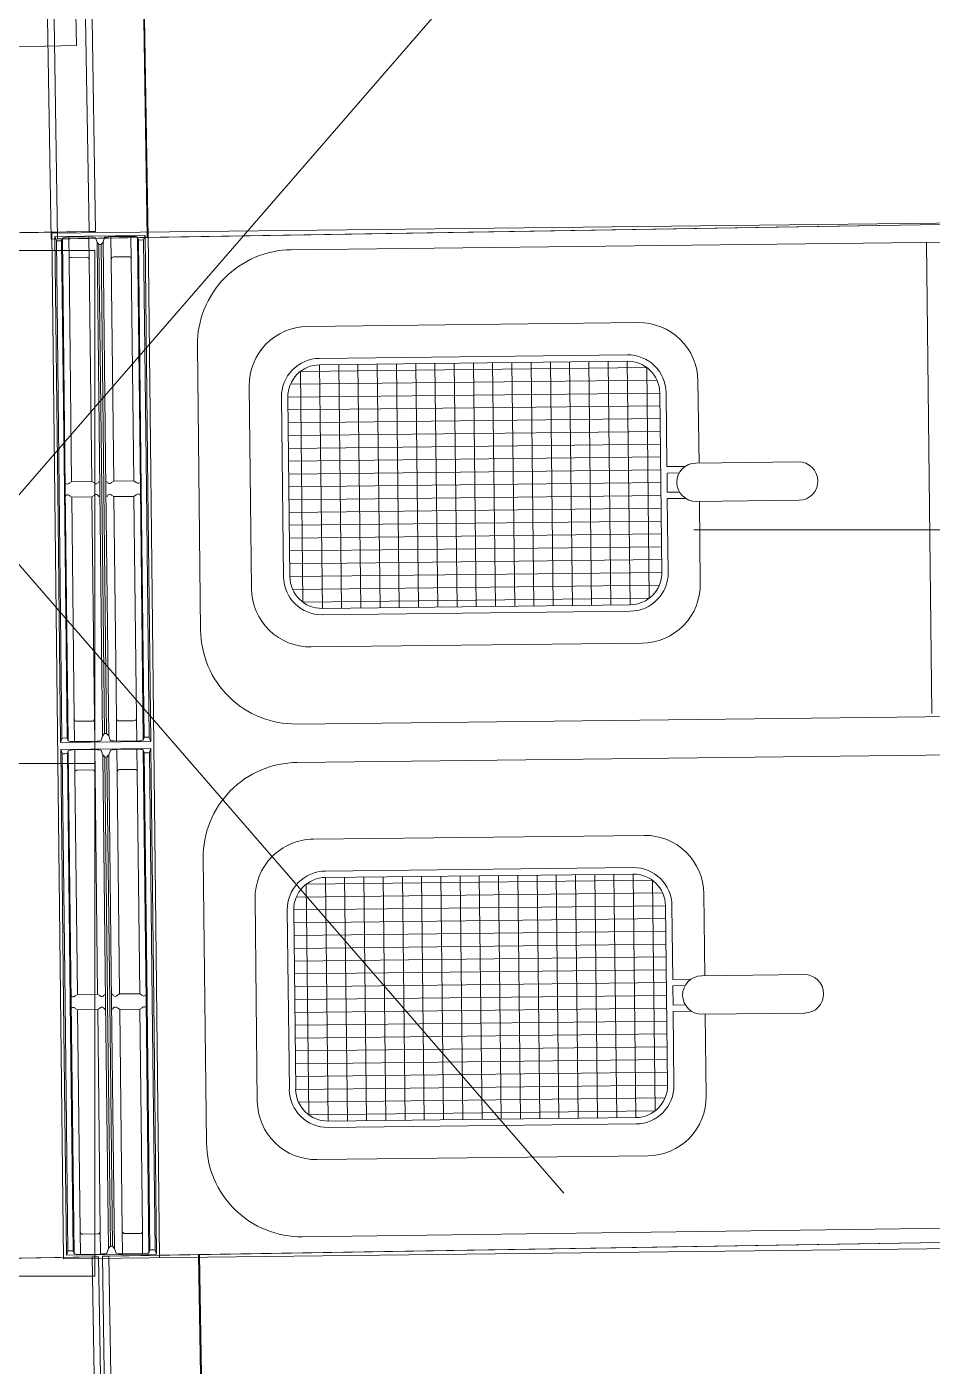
# Model space of a CAD drawing. Header units: millimetres. Extents: x -34838 to 729576, y -214038 to 121482.
# Drawn here: x 575816 to 576522, y -93300 to -92255 of the extents above; entities that cross this region are included whole.
import ezdxf

# ---------------------------------------------------------------- set-up
doc = ezdxf.new("R2010")
doc.units = ezdxf.units.MM
doc.header["$MEASUREMENT"] = 0
doc.linetypes.add('ШТРИХОВА 1_2', pattern=[1300, 750, -550])
doc.layers.add('0_Ном._пера__1', color=7, linetype='Continuous', lineweight=13)

msp = doc.modelspace()

# ---------------------------------------------------------------- linework, layer by layer
at = {"layer": '0_Ном._пера__1', "color": 7, "linetype": 'ШТРИХОВА 1_2', "lineweight": 13}
for p, q in [((577086.2, -91147.6), (575786.2, -92647.6)), ((577086.2, -92647.6), (575786.2, -92647.6)), ((577086.2, -92647.6), (575786.2, -92647.6)), ((577086.2, -94147.6), (575786.2, -92647.6)), ((577086.2, -92647.6), (575786.2, -94147.6))]:
    msp.add_line(p, q, dxfattribs=at)
at = {"layer": '0_Ном._пера__1', "color": 7, "linetype": 'Continuous', "lineweight": 13}
for p, q in [((575822, -91621), (575835.1, -92420.9)), ((575827, -91620.9), (575840.1, -92420.8)), ((575851.5, -91615.1), (575864.6, -92415)), ((575856.6, -91615), (575869.6, -92414.9)), ((575897, -91619.8), (575910, -92419.7)), ((575897.7, -91619.8), (575910.7, -92419.7)), ((575854.8, -92270), (575842, -91670.1)), ((575394.9, -92279.8), (575854.8, -92270)), ((575910.7, -92419.7), (576755.5, -92405.9)), ((575014.8, -92428.9), (575864.6, -92415)), ((575869.6, -92414.9), (575794.7, -92416.2)), ((576689.9, -92406.9), (575840.1, -92420.8)), ((575864.6, -92415), (575869.6, -92414.9)), ((575835.1, -92420.9), (575910, -92419.7)), ((575840.1, -92420.8), (575835.1, -92420.9)), ((575910, -92419.7), (575910.7, -92419.7)), ((576029.4, -92524.1), (576299.4, -92521.1)), ((576284.3, -92511.2), (576044.3, -92514)), ((576284.3, -92516.2), (576044.3, -92519)), ((576044.3, -92519), (576046.5, -92709)), ((576059.3, -92518.8), (576061.5, -92708.8)), ((576074.3, -92518.6), (576076.5, -92708.6)), ((576089.3, -92518.5), (576091.5, -92708.4)), ((576104.3, -92518.3), (576106.5, -92708.3)), ((576119.3, -92518.1), (576121.5, -92708.1)), ((576134.3, -92517.9), (576136.5, -92707.9)), ((576149.3, -92517.8), (576151.5, -92707.8)), ((576164.3, -92517.6), (576166.5, -92707.6)), ((576179.3, -92517.4), (576181.5, -92707.4)), ((576194.3, -92517.3), (576196.5, -92707.2)), ((576209.3, -92517.1), (576211.5, -92707.1)), ((576224.3, -92516.9), (576226.5, -92706.9)), ((576239.3, -92516.7), (576241.5, -92706.7)), ((576254.3, -92516.6), (576256.5, -92706.6)), ((576269.3, -92516.4), (576271.5, -92706.4)), ((576284.3, -92516.2), (576286.5, -92706.2)), ((576299.4, -92521.1), (576301.4, -92701.1)), ((576021.6, -92534.2), (576307.4, -92531)), ((576029.4, -92524.1), (576031.4, -92704.1)), ((576019.6, -92544.2), (576309.6, -92541)), ((576311.2, -92680.9), (576309.6, -92541)), ((576315.2, -92598.4), (576314.6, -92540.9)), ((576014.6, -92544.3), (576016.2, -92684.3)), ((576019.6, -92544.2), (576021.2, -92684.2)), ((576019.7, -92554.2), (576309.7, -92551)), ((576019.8, -92564.2), (576309.8, -92561)), ((576020, -92574.2), (576309.9, -92570.9)), ((576020.1, -92584.2), (576310.1, -92580.9)), ((576020.2, -92594.2), (576310.2, -92590.9)), ((576417.7, -92594.7), (576337.7, -92595.6)), ((576020.3, -92604.2), (576310.3, -92600.9)), ((576315.2, -92598.4), (576329.5, -92598.2)), ((576315.3, -92603.4), (576324.8, -92603.3)), ((576315.5, -92618.4), (576315.3, -92603.4)), ((576020.4, -92614.2), (576310.4, -92610.9)), ((576020.5, -92624.2), (576310.5, -92620.9)), ((576315.5, -92618.4), (576325, -92618.3)), ((576315.5, -92623.4), (576329.7, -92623.2)), ((576316.2, -92680.9), (576315.5, -92623.4)), ((576418.1, -92624.7), (576338.1, -92625.6)), ((576020.6, -92634.2), (576310.6, -92630.9)), ((576020.8, -92644.2), (576310.7, -92640.9)), ((576020.9, -92654.2), (576310.8, -92650.9)), ((576021, -92664.2), (576311, -92660.9)), ((576021.1, -92674.2), (576311.1, -92670.9)), ((576021.2, -92684.2), (576311.2, -92680.9)), ((576023.4, -92694.2), (576309.2, -92691)), ((576031.4, -92704.1), (576301.4, -92701.1)), ((576046.5, -92709), (576286.5, -92706.2)), ((576046.5, -92714), (576286.5, -92711.2)), ((576288.8, -92911.2), (576048.8, -92913.9)), ((576288.9, -92916.2), (576048.9, -92918.9)), ((576078.9, -92918.6), (576081, -93108.6)), ((576093.9, -92918.4), (576096, -93108.4)), ((576108.9, -92918.3), (576111, -93108.2)), ((576123.9, -92918.1), (576126, -93108.1)), ((576138.9, -92917.9), (576141, -93107.9)), ((576153.9, -92917.7), (576156, -93107.7)), ((576168.9, -92917.6), (576171, -93107.6)), ((576183.9, -92917.4), (576186, -93107.4)), ((576198.9, -92917.2), (576201, -93107.2)), ((576213.9, -92917.1), (576216, -93107.1)), ((576228.9, -92916.9), (576231, -93106.9)), ((576243.9, -92916.7), (576246, -93106.7)), ((576258.9, -92916.6), (576261, -93106.5)), ((576273.9, -92916.4), (576276, -93106.4)), ((576288.9, -92916.2), (576291, -93106.2)), ((576033.9, -92924.1), (576303.9, -92921)), ((576033.9, -92924.1), (576036, -93104.1)), ((576048.9, -92918.9), (576051, -93108.9)), ((576063.9, -92918.8), (576066, -93108.8)), ((576303.9, -92921), (576306, -93101)), ((576026.1, -92934.2), (576311.9, -92931)), ((576019.2, -92944.3), (576020.8, -93084.3)), ((576024.2, -92944.2), (576314.1, -92940.9)), ((576024.2, -92944.2), (576025.8, -93084.2)), ((576315.7, -93080.9), (576314.1, -92940.9)), ((576319.8, -92998.4), (576319.1, -92940.9)), ((576024.3, -92954.2), (576314.3, -92950.9)), ((576024.4, -92964.2), (576314.4, -92960.9)), ((576024.5, -92974.2), (576314.5, -92970.9)), ((576024.6, -92984.2), (576314.6, -92980.9)), ((576024.7, -92994.2), (576314.7, -92990.9)), ((576024.8, -93004.2), (576314.8, -93000.9)), ((576319.8, -92998.4), (576334, -92998.2)), ((576422.3, -92994.7), (576342.3, -92995.6)), ((576025, -93014.2), (576314.9, -93010.9)), ((576319.9, -93003.4), (576329.4, -93003.3)), ((576320, -93018.4), (576319.9, -93003.4)), ((576025.1, -93024.2), (576315, -93020.9)), ((576320, -93018.4), (576329.5, -93018.3)), ((576025.2, -93034.2), (576315.2, -93030.9)), ((576320.1, -93023.4), (576334.3, -93023.2)), ((576320.7, -93080.9), (576320.1, -93023.4)), ((576422.6, -93024.7), (576342.6, -93025.6)), ((576025.3, -93044.2), (576315.3, -93040.9)), ((576025.4, -93054.2), (576315.4, -93050.9)), ((576025.5, -93064.2), (576315.5, -93060.9)), ((576025.6, -93074.2), (576315.6, -93070.9)), ((576025.8, -93084.2), (576315.7, -93080.9)), ((576028, -93094.2), (576313.8, -93090.9)), ((576036, -93104.1), (576306, -93101)), ((576051, -93108.9), (576291, -93106.2)), ((576051.1, -93113.9), (576291.1, -93111.2)), ((576729.9, -93200.3), (575880.1, -93214.2)), ((575950.7, -93213), (576795.5, -93199.2)), ((575017.2, -93228.8), (575867, -93214.9)), ((575872, -93214.9), (575797.1, -93216.1)), ((575867, -93214.9), (575872, -93214.9)), ((575867, -93214.9), (575880.1, -94014.9)), ((575872, -93214.9), (575885.1, -94014.8)), ((575875, -93214.3), (575950, -93213)), ((575880.1, -93214.2), (575875, -93214.3)), ((575875, -93214.3), (575888.1, -94014.2)), ((575880.1, -93214.2), (575893.2, -94014.1)), ((575950, -93213), (575963.1, -94012.9)), ((575950, -93213), (575950.7, -93213)), ((575950.7, -93213), (575963.8, -94012.9))]:
    msp.add_line(p, q, dxfattribs=at)
for points in [[(576764.6, -93205.8), (575844.6, -93216.3), (575835.6, -92416.3), (576755.5, -92405.9)], [(574949.2, -92829.9), (575869.2, -92829.9), (575869.2, -92429.9), (574949.2, -92429.9)], [(574949.2, -93229.9), (575869.2, -93229.9), (575869.2, -92829.9), (574949.2, -92829.9)]]:
    msp.add_lwpolyline(points, close=True, dxfattribs=at)
for points in [[(575910.6, -92415.5), (575919.6, -93215.4)], [(575910.5, -92615.5), (575908.3, -92418.2), (575837.9, -92419)], [(575837.9, -92419), (575840.2, -92616.3)], [(575837.9, -92419), (575839.1, -92422.2), (575839.8, -92422.4), (575841.2, -92422.4), (575842.5, -92422.3), (575843.1, -92422.1), (575843.9, -92420.1), (575844.3, -92419.9), (575845.5, -92419.6), (575847.1, -92419.4), (575864.5, -92419.2)], [(575839.1, -92422.2), (575841.3, -92616.3)], [(575843.1, -92422.1), (575845.4, -92616.2)], [(575843.9, -92420.1), (575846.1, -92616.2)], [(575864.5, -92419.2), (575866.4, -92419.3), (575867.9, -92419.4), (575869.1, -92419.6), (575869.5, -92419.9), (575870.8, -92423.3), (575871.2, -92423.9), (575872.3, -92425.1), (575873.2, -92425.1)], [(575864.5, -92419.2), (575864.7, -92437)], [(575870.8, -92423.3), (575873, -92615.9)], [(575872.3, -92425.1), (575874.5, -92615.9)], [(575881.7, -92419), (575879.8, -92419.2), (575878.3, -92419.3), (575877, -92419.5), (575876.7, -92419.8), (575875.5, -92423.2), (575875.1, -92423.8), (575874, -92425.1), (575873.2, -92425.1)], [(575874, -92425.1), (575876.2, -92615.9)], [(575875.5, -92423.2), (575877.7, -92615.9)], [(575908.3, -92418.2), (575907.1, -92421.4), (575906.5, -92421.6), (575905.1, -92421.7), (575903.7, -92421.6), (575903.1, -92421.4), (575902.3, -92419.4), (575901.9, -92419.2), (575900.7, -92419), (575899.1, -92418.8), (575881.7, -92419)], [(575881.7, -92419), (575881.9, -92436.8)], [(575902.3, -92419.5), (575904.6, -92615.6)], [(575903.1, -92421.4), (575905.3, -92615.5)], [(575907.1, -92421.4), (575909.3, -92615.5)], [(576517.7, -92423.6), (576521.8, -92791.1)], [(575910.5, -92615.5), (575912.7, -92812.8), (575842.4, -92813.6)], [(575906.8, -92811.7), (575904.6, -92615.6)], [(575907.5, -92809.7), (575905.3, -92615.5)], [(575911.5, -92809.6), (575909.3, -92615.5)], [(575842.4, -92813.6), (575840.2, -92616.3)], [(575843.5, -92810.4), (575841.3, -92616.3)], [(575847.6, -92810.3), (575845.4, -92616.2)], [(575848.3, -92812.3), (575846.1, -92616.2)], [(575875.1, -92808.6), (575873, -92615.9)], [(575876.7, -92806.7), (575874.5, -92615.9)], [(575878.3, -92806.6), (575876.2, -92615.9)], [(575879.9, -92808.5), (575877.7, -92615.9)], [(575853.3, -92812.9), (575853.1, -92795.2)], [(575869, -92812.8), (575868.8, -92795)], [(575886.1, -92812.6), (575885.9, -92794.8)], [(575901.8, -92812.4), (575901.6, -92794.6)], [(575842.4, -92813.6), (575843.5, -92810.4), (575844.2, -92810.2), (575845.6, -92810.1), (575846.9, -92810.2), (575847.6, -92810.3), (575848.3, -92812.3), (575848.8, -92812.6), (575850, -92812.8), (575851.6, -92812.9), (575869, -92812.8)], [(575869, -92812.8), (575870.9, -92812.6), (575872.4, -92812.5), (575873.6, -92812.3), (575874, -92812), (575875.1, -92808.6), (575875.6, -92808), (575876.7, -92806.7), (575877.5, -92806.6)], [(575886.1, -92812.6), (575884.2, -92812.4), (575882.7, -92812.4), (575881.5, -92812.2), (575881.1, -92811.9), (575879.9, -92808.5), (575879.4, -92807.9), (575878.3, -92806.6), (575877.5, -92806.6)], [(575912.7, -92812.8), (575911.5, -92809.6), (575910.9, -92809.4), (575909.5, -92809.4), (575908.1, -92809.5), (575907.5, -92809.7), (575906.8, -92811.7), (575906.3, -92811.9), (575905.1, -92812.2), (575903.6, -92812.3), (575886.1, -92812.6)], [(575915, -93015.5), (575912.8, -92818.2), (575842.5, -92819)], [(575842.5, -92819), (575844.7, -93016.3)], [(575842.5, -92819), (575843.7, -92822.1), (575844.3, -92822.4), (575845.7, -92822.4), (575847.1, -92822.3), (575847.7, -92822.1), (575848.4, -92820.1), (575848.9, -92819.8), (575850.1, -92819.6), (575851.6, -92819.4), (575869.1, -92819.2)], [(575843.7, -92822.1), (575845.9, -93016.3)], [(575847.7, -92822.1), (575849.9, -93016.2)], [(575848.4, -92820.1), (575850.6, -93016.2)], [(575869.1, -92819.2), (575871, -92819.3), (575872.5, -92819.4), (575873.7, -92819.6), (575874.1, -92819.9), (575875.3, -92823.2), (575875.8, -92823.8), (575876.9, -92825.1), (575877.7, -92825.1)], [(575869.1, -92819.2), (575869.3, -92837)], [(575875.3, -92823.2), (575877.5, -93015.9)], [(575886.2, -92819), (575884.3, -92819.2), (575882.8, -92819.3), (575881.6, -92819.5), (575881.2, -92819.8), (575880.1, -92823.2), (575879.6, -92823.8), (575878.5, -92825.1), (575877.7, -92825.1)], [(575880.1, -92823.2), (575882.2, -93015.8)], [(575912.8, -92818.2), (575911.7, -92821.4), (575911, -92821.6), (575909.6, -92821.6), (575908.3, -92821.6), (575907.6, -92821.4), (575906.9, -92819.4), (575906.4, -92819.2), (575905.2, -92819), (575903.6, -92818.8), (575886.2, -92819)], [(575886.2, -92819), (575886.4, -92836.8)], [(575906.9, -92819.4), (575909.1, -93015.5)], [(575907.6, -92821.4), (575909.8, -93015.5)], [(575911.7, -92821.4), (575913.9, -93015.5)], [(575876.9, -92825.1), (575879, -93015.9)], [(575878.5, -92825.1), (575880.7, -93015.9)], [(575846.9, -93213.5), (575844.7, -93016.3)], [(575848.1, -93210.4), (575845.9, -93016.3)], [(575915, -93015.5), (575917.3, -93212.7), (575846.9, -93213.5)], [(575852.1, -93210.3), (575849.9, -93016.2)], [(575852.9, -93212.3), (575850.6, -93016.2)], [(575879.7, -93208.5), (575877.5, -93015.9)], [(575881.2, -93206.6), (575879, -93015.9)], [(575882.9, -93206.6), (575880.7, -93015.9)], [(575884.4, -93208.5), (575882.2, -93015.8)], [(575911.3, -93211.6), (575909.1, -93015.5)], [(575912.1, -93209.6), (575909.8, -93015.5)], [(575916.1, -93209.6), (575913.9, -93015.5)], [(575857.9, -93212.9), (575857.7, -93195.1)], [(575873.5, -93212.7), (575873.3, -93194.9)], [(575890.7, -93212.5), (575890.5, -93194.8)], [(575906.4, -93212.4), (575906.2, -93194.6)], [(575846.9, -93213.5), (575848.1, -93210.4), (575848.7, -93210.1), (575850.1, -93210.1), (575851.5, -93210.1), (575852.1, -93210.3), (575852.9, -93212.3), (575853.3, -93212.6), (575854.5, -93212.8), (575856.1, -93212.9), (575873.5, -93212.7)], [(575873.5, -93212.7), (575875.4, -93212.6), (575876.9, -93212.5), (575878.2, -93212.2), (575878.5, -93211.9), (575879.7, -93208.5), (575880.1, -93207.9), (575881.2, -93206.6), (575882, -93206.6)], [(575890.7, -93212.5), (575888.8, -93212.4), (575887.3, -93212.4), (575886.1, -93212.1), (575885.7, -93211.9), (575884.4, -93208.5), (575884, -93207.9), (575882.9, -93206.6), (575882, -93206.6)], [(575917.3, -93212.7), (575916.1, -93209.6), (575915.4, -93209.4), (575914, -93209.4), (575912.7, -93209.4), (575912.1, -93209.6), (575911.3, -93211.6), (575910.9, -93211.9), (575909.7, -93212.1), (575908.1, -93212.3), (575890.7, -93212.5)]]:
    msp.add_lwpolyline(points, dxfattribs=at)
for points in [[(575848.8, -92419.4), (575849, -92437.2), (575851, -92610.2), (575866.7, -92610), (575864.7, -92437, 0.414214), (575862.7, -92435), (575851, -92435.2, 0.539248), (575849, -92437.2)], [(575897.3, -92418.8), (575897.5, -92436.6), (575899.5, -92609.6), (575883.8, -92609.8), (575881.9, -92436.8, -0.414214), (575883.8, -92434.8), (575895.5, -92434.7, -0.539248), (575897.5, -92436.6)], [(576340.2, -92595.6), (576339.4, -92531.6, 0.414214), (576292.9, -92486.1), (576034.9, -92489.1, 0.414214), (575989.5, -92535.6)], [(575989.5, -92535.6), (575991.3, -92693.6, 0.414214), (576037.8, -92739.1), (576295.8, -92736.1, 0.414214), (576341.2, -92689.6), (576340.5, -92625.6)], [(575845.6, -92610.2, 0.670169), (575849.2, -92611.3), (575851, -92610.2)], [(575872.1, -92609.9, -0.670169), (575868.5, -92611.1), (575866.7, -92610)], [(575878.5, -92609.9, 0.670169), (575882.1, -92610.9), (575883.8, -92609.8)], [(575904.9, -92609.6, -0.670169), (575901.3, -92610.7), (575899.5, -92609.6)], [(575845.8, -92622.2, -0.670169), (575849.3, -92621.1), (575851.1, -92622.2)], [(575872.2, -92621.9, 0.670169), (575868.6, -92620.9), (575866.8, -92622)], [(575878.6, -92621.9, -0.670169), (575882.2, -92620.7), (575884, -92621.8)], [(575905, -92621.6, 0.670169), (575901.4, -92620.5), (575899.6, -92621.6)], [(575853.4, -92819.4), (575853.6, -92837.2), (575855.6, -93010.1), (575871.2, -93010), (575869.3, -92837, 0.414214), (575867.2, -92835), (575855.6, -92835.1, 0.539248), (575853.6, -92837.2)], [(575901.9, -92818.8), (575902.1, -92836.6), (575904.1, -93009.6), (575888.4, -93009.8), (575886.4, -92836.8, -0.414214), (575888.4, -92834.8), (575900.1, -92834.6, -0.539248), (575902.1, -92836.6)], [(576344.7, -92995.6), (576344, -92931.6, 0.414214), (576297.5, -92886.1), (576039.5, -92889, 0.414214), (575994, -92935.6)], [(575994, -92935.6), (575995.8, -93093.6, 0.414214), (576042.3, -93139), (576300.3, -93136.1, 0.414214), (576345.8, -93089.6), (576345, -93025.6)], [(575850.2, -93010.2, 0.670169), (575853.8, -93011.3), (575855.6, -93010.1)], [(575876.6, -93009.9, -0.670169), (575873, -93011), (575871.2, -93010)], [(575883, -93009.8, 0.670169), (575886.6, -93010.9), (575888.4, -93009.8)], [(575909.4, -93009.5, -0.670169), (575905.8, -93010.7), (575904.1, -93009.6)], [(575850.3, -93022.2, -0.670169), (575853.9, -93021.1), (575855.7, -93022.1)], [(575876.7, -93021.9, 0.670169), (575873.1, -93020.8), (575871.4, -93022)], [(575883.1, -93021.8, -0.670169), (575886.7, -93020.7), (575888.5, -93021.8)], [(575909.6, -93021.5, 0.670169), (575906, -93020.5), (575904.2, -93021.6)]]:
    msp.add_lwpolyline(points, format="xyb", dxfattribs=at)
for points in [[(575949.1, -92504), (575951.6, -92726, 0.414214), (576026.5, -92799.2), (576628.4, -92792.3, 0.372223), (576701.6, -92717.5), (576699, -92495.5, 0.414214), (576624.2, -92422.4), (576022.3, -92429.2, 0.414214)], [(575853.1, -92795.2), (575851.1, -92622.2), (575866.8, -92622), (575868.8, -92795, -0.414214), (575866.8, -92797), (575855.1, -92797.1, -0.539248)], [(575901.6, -92794.6), (575899.6, -92621.6), (575884, -92621.8), (575885.9, -92794.8, 0.414214), (575888, -92796.8), (575899.6, -92796.6, 0.539248)], [(575953.6, -92904), (575956.2, -93126, 0.414214), (576031, -93199.2), (576632.9, -93191.3, 0.381485), (576706.1, -93117.5), (576703.6, -92895.5, 0.414214), (576628.8, -92822.3), (576026.8, -92829.2, 0.414214)], [(575857.7, -93195.1), (575855.7, -93022.1), (575871.4, -93022), (575873.3, -93194.9, -0.414214), (575871.4, -93197), (575859.7, -93197.1, -0.539248)], [(575906.2, -93194.6), (575904.2, -93021.6), (575888.5, -93021.8), (575890.5, -93194.8, 0.414214), (575892.5, -93196.7), (575904.2, -93196.6, 0.539248)]]:
    msp.add_lwpolyline(points, format="xyb", close=True, dxfattribs=at)
for centre, radius, start, end in [((576044.6, -92544), 30, 90.651, 180.651), ((576044.6, -92544), 25, 90.651, 180.651), ((576284.6, -92541.2), 30, 0.651, 90.651), ((576284.6, -92541.2), 25, 0.651, 90.651), ((576417.9, -92609.7), 15, 270.651, 90.651), ((576337.9, -92610.6), 15, 90.651, 270.651), ((576046.2, -92684), 30, 180.651, 270.651), ((576046.2, -92684), 25, 180.651, 270.651), ((576286.2, -92681.2), 25, 270.651, 0.651), ((576286.2, -92681.2), 30, 270.651, 0.651), ((576049.2, -92943.9), 30, 90.651, 180.651), ((576289.1, -92941.2), 30, 0.651, 90.651), ((576289.1, -92941.2), 25, 0.651, 90.651), ((576049.2, -92943.9), 25, 90.651, 180.651), ((576342.4, -93010.6), 15, 90.651, 270.651), ((576422.4, -93009.7), 15, 270.651, 90.651), ((576050.7, -93083.9), 30, 180.651, 270.651), ((576050.7, -93083.9), 25, 180.651, 270.651), ((576290.7, -93081.2), 25, 270.651, 0.651), ((576290.7, -93081.2), 30, 270.651, 0.651)]:
    msp.add_arc(centre, radius, start, end, dxfattribs=at)

doc.saveas('drawing.dxf')
